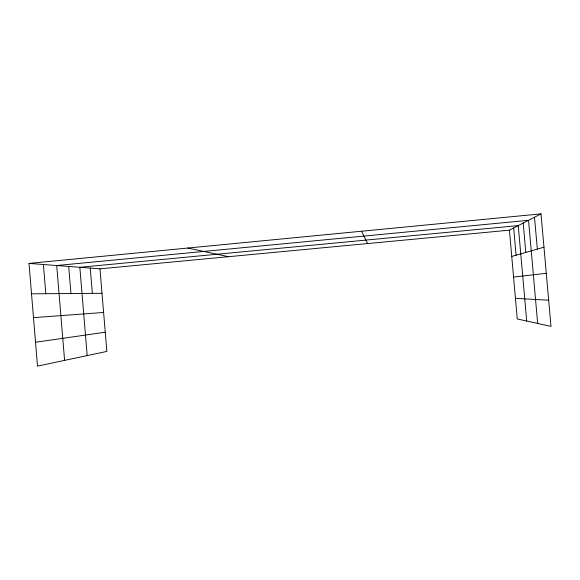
<?xml version="1.0" encoding="UTF-8"?>
<svg xmlns="http://www.w3.org/2000/svg" width="580" height="580" viewBox="0 0 580 580"><rect width="100%" height="100%" fill="white"/><g stroke="black" fill="none" stroke-linecap="round" stroke-linejoin="round"><path stroke-width="0.87" d="M509.414 230.166L541.017 213.875L551 326.38L517.259 318.949L509.414 230.166L99.97 268.837L29 263.407L37.497 366.125L106.865 351.415L99.97 268.837M511.741 256.454L543.975 247.189M35.518 342.251L105.263 332.224M513.561 277.066L546.288 273.303M29 263.407L541.017 213.875M33.488 317.666L103.617 312.461M31.516 293.813L102.015 293.291M515.439 298.316L548.68 300.23M187.775 248.044L228.578 256.693M361.543 231.239L367.626 243.556M534.506 217.232L537.334 249.095M537.674 323.444L528.539 220.313L56.717 265.524L64.59 360.376M523.196 223.061L525.799 252.416M526.705 321.03L518.259 225.606L79.837 267.3L87.189 355.583M513.677 227.969L516.084 255.207M90.241 268.098L92.35 293.364M68.694 266.445L70.941 293.524M43.406 264.509L45.827 293.712"/></g></svg>
